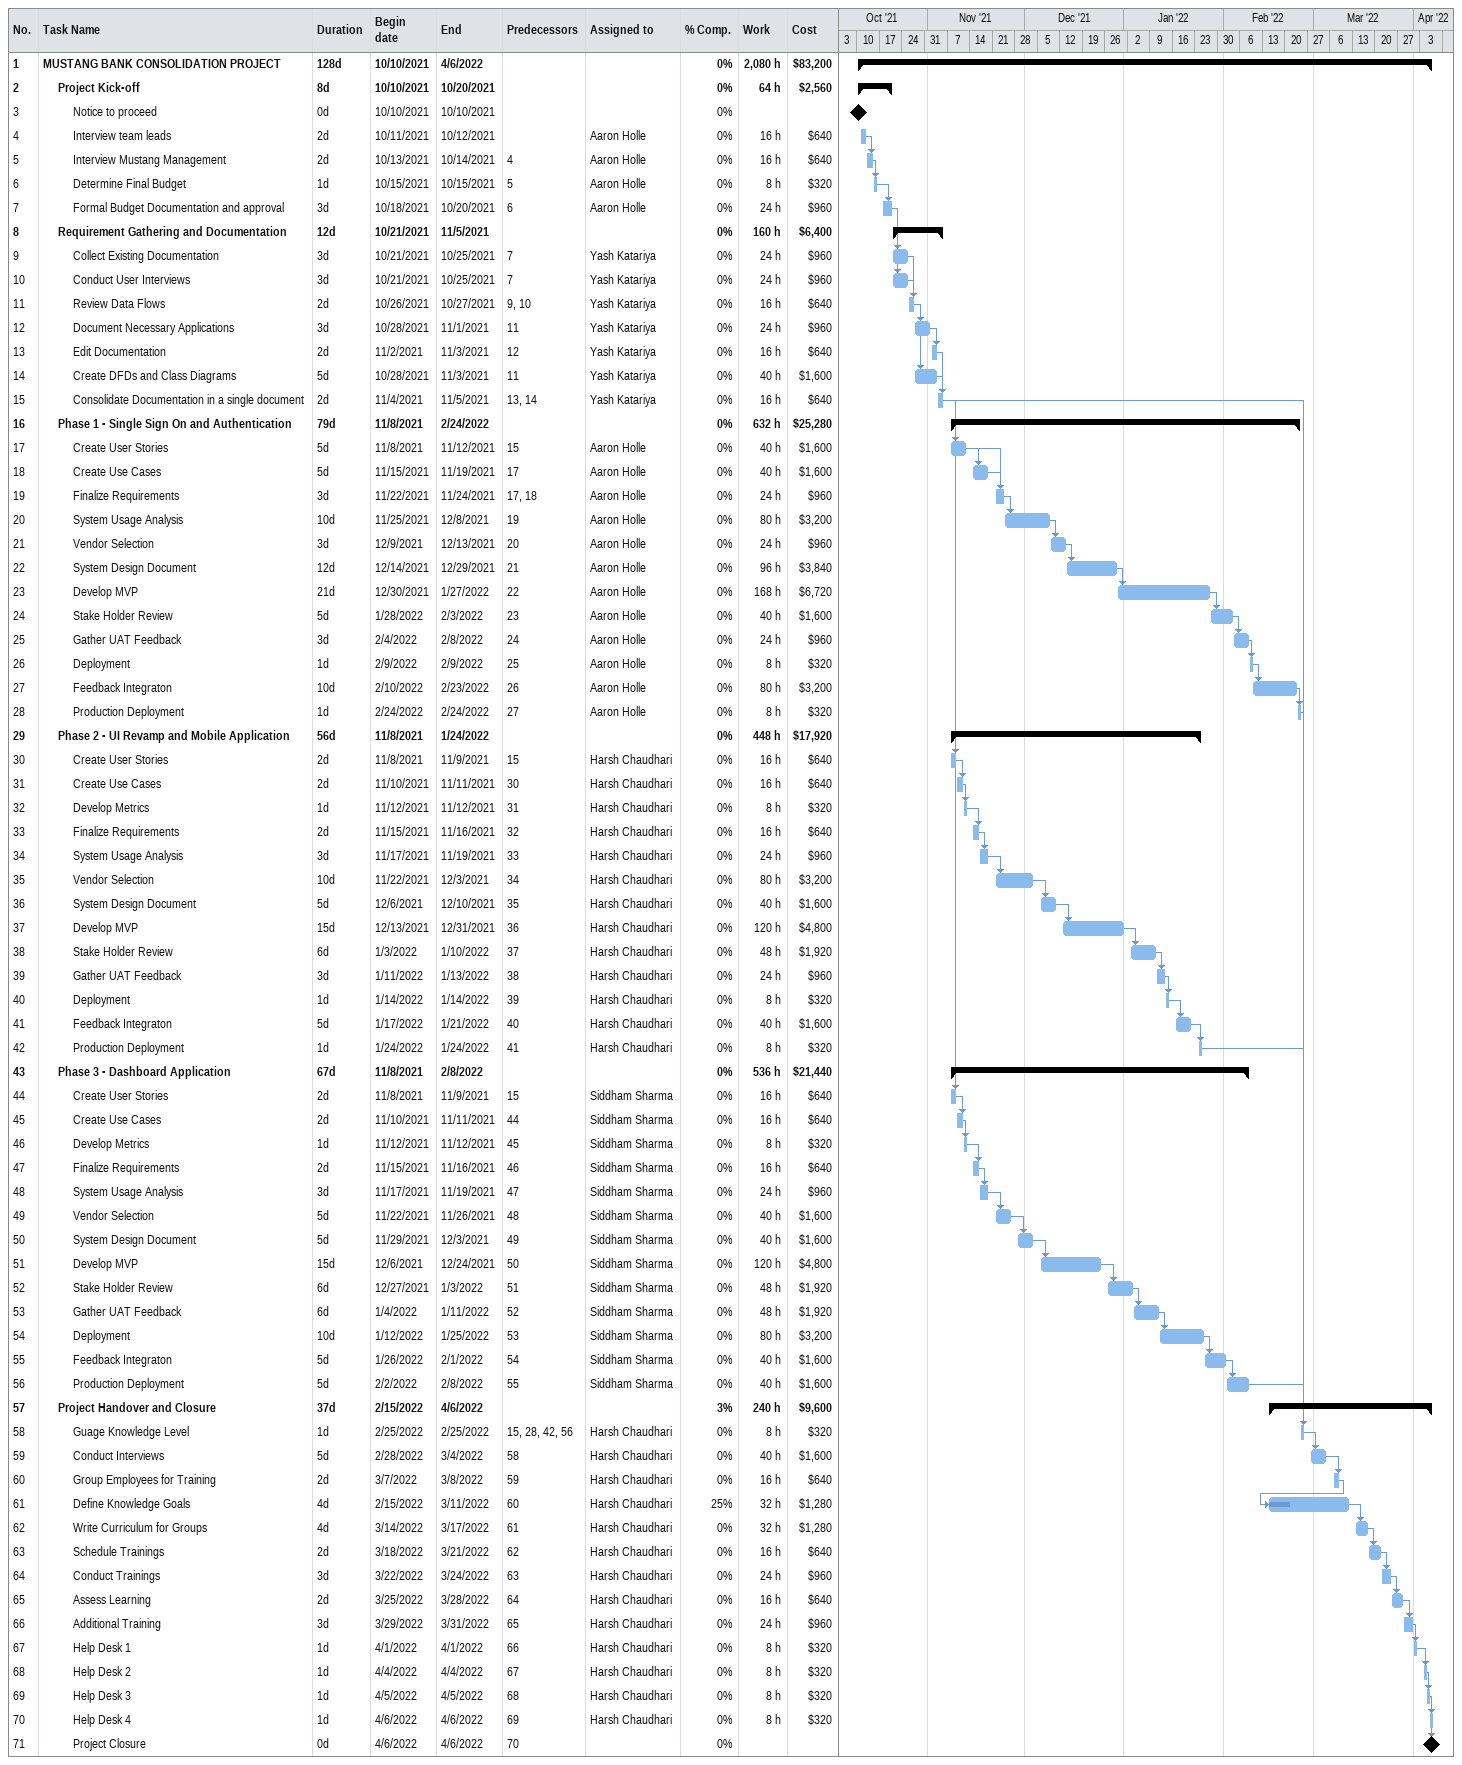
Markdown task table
| ID | Level | Task | Duration | Start | Finish | Predecessors | Resources | % complete | Work (h) | Cost ($) |
|---|---|---|---|---|---|---|---|---|---|---|
| 1 | 1 | **MUSTANG BANK CONSOLIDATION PROJECT** | 128d | 2021-10-10 | 2022-04-06 |  |  | 0 | 2080 | 83200 |
| 2 | 2 | **Project Kick-off** | 8d | 2021-10-10 | 2021-10-20 |  |  | 0 | 64 | 2560 |
| 3 | 3 | Notice to proceed | 0d | 2021-10-10 | 2021-10-10 |  |  | 0 |  |  |
| 4 | 3 | Interview team leads | 2d | 2021-10-11 | 2021-10-12 |  | Aaron Holle | 0 | 16 | 640 |
| 5 | 3 | Interview Mustang Management | 2d | 2021-10-13 | 2021-10-14 | 4 | Aaron Holle | 0 | 16 | 640 |
| 6 | 3 | Determine Final Budget | 1d | 2021-10-15 | 2021-10-15 | 5 | Aaron Holle | 0 | 8 | 320 |
| 7 | 3 | Formal Budget Documentation and approval | 3d | 2021-10-18 | 2021-10-20 | 6 | Aaron Holle | 0 | 24 | 960 |
| 8 | 2 | **Requirement Gathering and Documentation** | 12d | 2021-10-21 | 2021-11-05 |  |  | 0 | 160 | 6400 |
| 9 | 3 | Collect Existing Documentation | 3d | 2021-10-21 | 2021-10-25 | 7 | Yash Katariya | 0 | 24 | 960 |
| 10 | 3 | Conduct User Interviews | 3d | 2021-10-21 | 2021-10-25 | 7 | Yash Katariya | 0 | 24 | 960 |
| 11 | 3 | Review Data Flows | 2d | 2021-10-26 | 2021-10-27 | 9, 10 | Yash Katariya | 0 | 16 | 640 |
| 12 | 3 | Document Necessary Applications | 3d | 2021-10-28 | 2021-11-01 | 11 | Yash Katariya | 0 | 24 | 960 |
| 13 | 3 | Edit Documentation | 2d | 2021-11-02 | 2021-11-03 | 12 | Yash Katariya | 0 | 16 | 640 |
| 14 | 3 | Create DFDs and Class Diagrams | 5d | 2021-10-28 | 2021-11-03 | 11 | Yash Katariya | 0 | 40 | 1600 |
| 15 | 3 | Consolidate Documentation in a single document | 2d | 2021-11-04 | 2021-11-05 | 13, 14 | Yash Katariya | 0 | 16 | 640 |
| 16 | 2 | **Phase 1 - Single Sign On and Authentication** | 79d | 2021-11-08 | 2022-02-24 |  |  | 0 | 632 | 25280 |
| 17 | 3 | Create User Stories | 5d | 2021-11-08 | 2021-11-12 | 15 | Aaron Holle | 0 | 40 | 1600 |
| 18 | 3 | Create Use Cases | 5d | 2021-11-15 | 2021-11-19 | 17 | Aaron Holle | 0 | 40 | 1600 |
| 19 | 3 | Finalize Requirements | 3d | 2021-11-22 | 2021-11-24 | 17, 18 | Aaron Holle | 0 | 24 | 960 |
| 20 | 3 | System Usage Analysis | 10d | 2021-11-25 | 2021-12-08 | 19 | Aaron Holle | 0 | 80 | 3200 |
| 21 | 3 | Vendor Selection | 3d | 2021-12-09 | 2021-12-13 | 20 | Aaron Holle | 0 | 24 | 960 |
| 22 | 3 | System Design Document | 12d | 2021-12-14 | 2021-12-29 | 21 | Aaron Holle | 0 | 96 | 3840 |
| 23 | 3 | Develop MVP | 21d | 2021-12-30 | 2022-01-27 | 22 | Aaron Holle | 0 | 168 | 6720 |
| 24 | 3 | Stake Holder Review | 5d | 2022-01-28 | 2022-02-03 | 23 | Aaron Holle | 0 | 40 | 1600 |
| 25 | 3 | Gather UAT Feedback | 3d | 2022-02-04 | 2022-02-08 | 24 | Aaron Holle | 0 | 24 | 960 |
| 26 | 3 | Deployment | 1d | 2022-02-09 | 2022-02-09 | 25 | Aaron Holle | 0 | 8 | 320 |
| 27 | 3 | Feedback Integraton | 10d | 2022-02-10 | 2022-02-23 | 26 | Aaron Holle | 0 | 80 | 3200 |
| 28 | 3 | Production Deployment | 1d | 2022-02-24 | 2022-02-24 | 27 | Aaron Holle | 0 | 8 | 320 |
| 29 | 2 | **Phase 2 - UI Revamp and Mobile Application** | 56d | 2021-11-08 | 2022-01-24 |  |  | 0 | 448 | 17920 |
| 30 | 3 | Create User Stories | 2d | 2021-11-08 | 2021-11-09 | 15 | Harsh Chaudhari | 0 | 16 | 640 |
| 31 | 3 | Create Use Cases | 2d | 2021-11-10 | 2021-11-11 | 30 | Harsh Chaudhari | 0 | 16 | 640 |
| 32 | 3 | Develop Metrics | 1d | 2021-11-12 | 2021-11-12 | 31 | Harsh Chaudhari | 0 | 8 | 320 |
| 33 | 3 | Finalize Requirements | 2d | 2021-11-15 | 2021-11-16 | 32 | Harsh Chaudhari | 0 | 16 | 640 |
| 34 | 3 | System Usage Analysis | 3d | 2021-11-17 | 2021-11-19 | 33 | Harsh Chaudhari | 0 | 24 | 960 |
| 35 | 3 | Vendor Selection | 10d | 2021-11-22 | 2021-12-03 | 34 | Harsh Chaudhari | 0 | 80 | 3200 |
| 36 | 3 | System Design Document | 5d | 2021-12-06 | 2021-12-10 | 35 | Harsh Chaudhari | 0 | 40 | 1600 |
| 37 | 3 | Develop MVP | 15d | 2021-12-13 | 2021-12-31 | 36 | Harsh Chaudhari | 0 | 120 | 4800 |
| 38 | 3 | Stake Holder Review | 6d | 2022-01-03 | 2022-01-10 | 37 | Harsh Chaudhari | 0 | 48 | 1920 |
| 39 | 3 | Gather UAT Feedback | 3d | 2022-01-11 | 2022-01-13 | 38 | Harsh Chaudhari | 0 | 24 | 960 |
| 40 | 3 | Deployment | 1d | 2022-01-14 | 2022-01-14 | 39 | Harsh Chaudhari | 0 | 8 | 320 |
| 41 | 3 | Feedback Integraton | 5d | 2022-01-17 | 2022-01-21 | 40 | Harsh Chaudhari | 0 | 40 | 1600 |
| 42 | 3 | Production Deployment | 1d | 2022-01-24 | 2022-01-24 | 41 | Harsh Chaudhari | 0 | 8 | 320 |
| 43 | 2 | **Phase 3 - Dashboard Application** | 67d | 2021-11-08 | 2022-02-08 |  |  | 0 | 536 | 21440 |
| 44 | 3 | Create User Stories | 2d | 2021-11-08 | 2021-11-09 | 15 | Siddham Sharma | 0 | 16 | 640 |
| 45 | 3 | Create Use Cases | 2d | 2021-11-10 | 2021-11-11 | 44 | Siddham Sharma | 0 | 16 | 640 |
| 46 | 3 | Develop Metrics | 1d | 2021-11-12 | 2021-11-12 | 45 | Siddham Sharma | 0 | 8 | 320 |
| 47 | 3 | Finalize Requirements | 2d | 2021-11-15 | 2021-11-16 | 46 | Siddham Sharma | 0 | 16 | 640 |
| 48 | 3 | System Usage Analysis | 3d | 2021-11-17 | 2021-11-19 | 47 | Siddham Sharma | 0 | 24 | 960 |
| 49 | 3 | Vendor Selection | 5d | 2021-11-22 | 2021-11-26 | 48 | Siddham Sharma | 0 | 40 | 1600 |
| 50 | 3 | System Design Document | 5d | 2021-11-29 | 2021-12-03 | 49 | Siddham Sharma | 0 | 40 | 1600 |
| 51 | 3 | Develop MVP | 15d | 2021-12-06 | 2021-12-24 | 50 | Siddham Sharma | 0 | 120 | 4800 |
| 52 | 3 | Stake Holder Review | 6d | 2021-12-27 | 2022-01-03 | 51 | Siddham Sharma | 0 | 48 | 1920 |
| 53 | 3 | Gather UAT Feedback | 6d | 2022-01-04 | 2022-01-11 | 52 | Siddham Sharma | 0 | 48 | 1920 |
| 54 | 3 | Deployment | 10d | 2022-01-12 | 2022-01-25 | 53 | Siddham Sharma | 0 | 80 | 3200 |
| 55 | 3 | Feedback Integraton | 5d | 2022-01-26 | 2022-02-01 | 54 | Siddham Sharma | 0 | 40 | 1600 |
| 56 | 3 | Production Deployment | 5d | 2022-02-02 | 2022-02-08 | 55 | Siddham Sharma | 0 | 40 | 1600 |
| 57 | 2 | **Project Handover and Closure** | 37d | 2022-02-15 | 2022-04-06 |  |  | 3 | 240 | 9600 |
| 58 | 3 | Guage Knowledge Level | 1d | 2022-02-25 | 2022-02-25 | 15, 28, 42, 56 | Harsh Chaudhari | 0 | 8 | 320 |
| 59 | 3 | Conduct Interviews | 5d | 2022-02-28 | 2022-03-04 | 58 | Harsh Chaudhari | 0 | 40 | 1600 |
| 60 | 3 | Group Employees for Training | 2d | 2022-03-07 | 2022-03-08 | 59 | Harsh Chaudhari | 0 | 16 | 640 |
| 61 | 3 | Define Knowledge Goals | 4d | 2022-02-15 | 2022-03-11 | 60 | Harsh Chaudhari | 25 | 32 | 1280 |
| 62 | 3 | Write Curriculum for Groups | 4d | 2022-03-14 | 2022-03-17 | 61 | Harsh Chaudhari | 0 | 32 | 1280 |
| 63 | 3 | Schedule Trainings | 2d | 2022-03-18 | 2022-03-21 | 62 | Harsh Chaudhari | 0 | 16 | 640 |
| 64 | 3 | Conduct Trainings | 3d | 2022-03-22 | 2022-03-24 | 63 | Harsh Chaudhari | 0 | 24 | 960 |
| 65 | 3 | Assess Learning | 2d | 2022-03-25 | 2022-03-28 | 64 | Harsh Chaudhari | 0 | 16 | 640 |
| 66 | 3 | Additional Training | 3d | 2022-03-29 | 2022-03-31 | 65 | Harsh Chaudhari | 0 | 24 | 960 |
| 67 | 3 | Help Desk 1 | 1d | 2022-04-01 | 2022-04-01 | 66 | Harsh Chaudhari | 0 | 8 | 320 |
| 68 | 3 | Help Desk 2 | 1d | 2022-04-04 | 2022-04-04 | 67 | Harsh Chaudhari | 0 | 8 | 320 |
| 69 | 3 | Help Desk 3 | 1d | 2022-04-05 | 2022-04-05 | 68 | Harsh Chaudhari | 0 | 8 | 320 |
| 70 | 3 | Help Desk 4 | 1d | 2022-04-06 | 2022-04-06 | 69 | Harsh Chaudhari | 0 | 8 | 320 |
| 71 | 3 | Project Closure | 0d | 2022-04-06 | 2022-04-06 | 70 |  | 0 |  |  |
